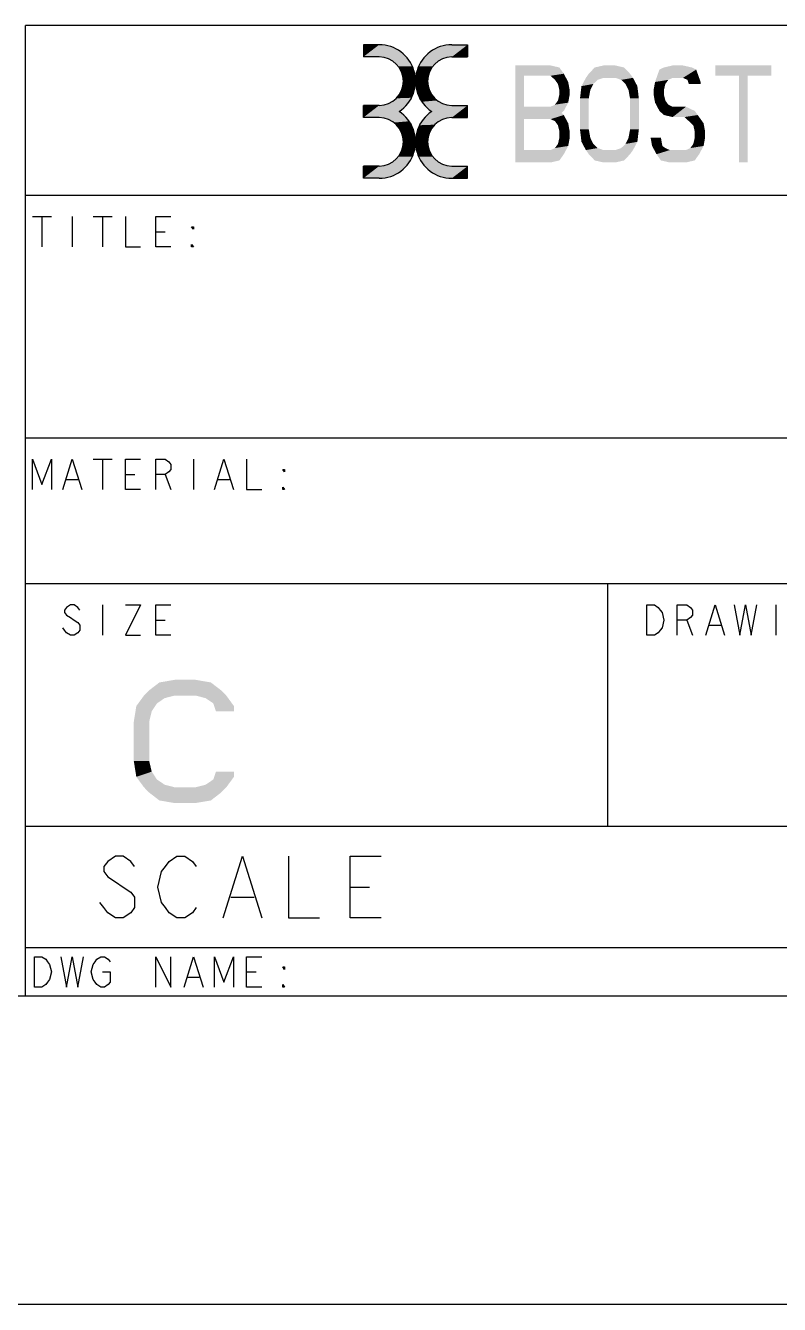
# Model space of a CAD drawing. Extents: x 0 to 22, y 0 to 17.
# Drawn here: x 17 to 18.223, y 0 to 2.075 of the extents above; entities that cross this region are included whole.
import ezdxf

# ---------------------------------------------------------------- set-up
doc = ezdxf.new("R2010")
doc.units = 0
doc.header["$LTSCALE"] = 1.21
doc.header["$MEASUREMENT"] = 0

# ---------------------------------------------------------------- blocks, each defined once
blk = doc.blocks.new('LOGO_BL0', base_point=(17.6495, 1.9354))
at = {"color": 7, "linetype": 'Continuous'}
for p, q in [((17.5481, 2.0437), (17.5481, 2.024)), ((17.5737, 2.0437), (17.5481, 2.0437)), ((17.5737, 2.024), (17.5481, 2.024)), ((17.5737, 1.9453), (17.5481, 1.9453)), ((17.5481, 1.9256), (17.5481, 1.9453)), ((17.5737, 1.9256), (17.5481, 1.9256)), ((17.5737, 1.8468), (17.5481, 1.8468)), ((17.5481, 1.8271), (17.5481, 1.8468)), ((17.5737, 1.8271), (17.5481, 1.8271))]:
    blk.add_line(p, q, dxfattribs=at)
at = {"color": 1, "linetype": 'Continuous'}
for p, q in [((17.6918, 2.0437), (17.7174, 2.0437)), ((17.7174, 2.0437), (17.7174, 2.024)), ((17.6918, 2.024), (17.7174, 2.024)), ((17.6918, 1.9453), (17.7174, 1.9453)), ((17.7174, 1.9256), (17.7174, 1.9453)), ((17.6918, 1.9256), (17.7174, 1.9256)), ((17.6918, 1.8468), (17.7174, 1.8468)), ((17.7174, 1.8271), (17.7174, 1.8468)), ((17.6918, 1.8271), (17.7174, 1.8271))]:
    blk.add_line(p, q, dxfattribs=at)
at = {"color": 7, "linetype": 'Continuous'}
for centre, radius, start, end in [((17.5737, 1.9846), 0.0591, 303.5573, 90), ((17.5737, 1.9846), 0.0394, 270, 90), ((17.5737, 1.8862), 0.0591, 270, 56.4427), ((17.5737, 1.8862), 0.0394, 270, 90)]:
    blk.add_arc(centre, radius, start, end, dxfattribs=at)
at = {"color": 1, "linetype": 'Continuous'}
for centre, radius, start, end in [((17.6918, 1.9846), 0.0591, 90, 236.4427), ((17.6918, 1.9846), 0.0394, 90, 270), ((17.6918, 1.8862), 0.0591, 123.5573, 270), ((17.6918, 1.8862), 0.0394, 90, 270)]:
    blk.add_arc(centre, radius, start, end, dxfattribs=at)
at = {"color": 7, "linetype": 'Continuous'}
for points in [[(17.5812, 2.0432), (17.5481, 2.024), (17.5737, 2.0437)], [(17.5481, 2.024), (17.5481, 2.0437), (17.5737, 2.0437)], [(17.5886, 2.0418), (17.5481, 2.024), (17.5812, 2.0432)], [(17.5958, 2.0394), (17.5481, 2.024), (17.5886, 2.0418)], [(17.6026, 2.0361), (17.5481, 2.024), (17.5958, 2.0394)], [(17.6089, 2.032), (17.5481, 2.024), (17.6026, 2.0361)], [(17.6146, 2.0271), (17.5481, 2.024), (17.6089, 2.032)], [(17.5481, 2.024), (17.6146, 2.0271), (17.5737, 2.024)], [(17.5737, 2.024), (17.6146, 2.0271), (17.5788, 2.0237)], [(17.5788, 2.0237), (17.6146, 2.0271), (17.5839, 2.0226)], [(17.6146, 2.0271), (17.6197, 2.0216), (17.5839, 2.0226)], [(17.5887, 2.021), (17.5839, 2.0226), (17.6197, 2.0216)], [(17.5887, 2.021), (17.6197, 2.0216), (17.5934, 2.0187)], [(17.5934, 2.0187), (17.6197, 2.0216), (17.5976, 2.0159)], [(17.6197, 2.0216), (17.6241, 2.0154), (17.5976, 2.0159)], [(17.6015, 2.0125), (17.5976, 2.0159), (17.6241, 2.0154)], [(17.6241, 2.0154), (17.6276, 2.0087), (17.6015, 2.0125)], [(17.6049, 2.0086), (17.6015, 2.0125), (17.6276, 2.0087)], [(17.6049, 2.0086), (17.6276, 2.0087), (17.6078, 2.0043)], [(17.6276, 2.0087), (17.6302, 2.0017), (17.6078, 2.0043)], [(17.61, 1.9997), (17.6078, 2.0043), (17.6302, 2.0017)], [(17.61, 1.9997), (17.6302, 2.0017), (17.6117, 1.9948)], [(17.6302, 2.0017), (17.6319, 1.9943), (17.6117, 1.9948)], [(17.6127, 1.9898), (17.6117, 1.9948), (17.6319, 1.9943)], [(17.6319, 1.9943), (17.6327, 1.9868), (17.6127, 1.9898)], [(17.61, 1.9696), (17.6313, 1.9718), (17.6078, 1.9649)], [(17.6313, 1.9718), (17.6292, 1.9646), (17.6078, 1.9649)], [(17.61, 1.9696), (17.6117, 1.9744), (17.6313, 1.9718)], [(17.6117, 1.9744), (17.6127, 1.9795), (17.6325, 1.9793)], [(17.6325, 1.9793), (17.6313, 1.9718), (17.6117, 1.9744)], [(17.613, 1.9846), (17.6127, 1.9898), (17.6327, 1.9868)], [(17.613, 1.9846), (17.6327, 1.9868), (17.6127, 1.9795)], [(17.6327, 1.9868), (17.6325, 1.9793), (17.6127, 1.9795)], [(17.5839, 1.9466), (17.6224, 1.9512), (17.5788, 1.9456)], [(17.6224, 1.9512), (17.6177, 1.9453), (17.5788, 1.9456)], [(17.5887, 1.9482), (17.6224, 1.9512), (17.5839, 1.9466)], [(17.5934, 1.9505), (17.6224, 1.9512), (17.5887, 1.9482)], [(17.5934, 1.9505), (17.5976, 1.9534), (17.6224, 1.9512)], [(17.6015, 1.9568), (17.6262, 1.9577), (17.5976, 1.9534)], [(17.6262, 1.9577), (17.6224, 1.9512), (17.5976, 1.9534)], [(17.6015, 1.9568), (17.6049, 1.9607), (17.6262, 1.9577)], [(17.6049, 1.9607), (17.6078, 1.9649), (17.6292, 1.9646)], [(17.6292, 1.9646), (17.6262, 1.9577), (17.6049, 1.9607)], [(17.6123, 1.94), (17.5481, 1.9256), (17.5737, 1.9453)], [(17.5481, 1.9256), (17.5481, 1.9453), (17.5737, 1.9453)], [(17.5481, 1.9256), (17.6123, 1.94), (17.6063, 1.9354)], [(17.6123, 1.9308), (17.5481, 1.9256), (17.6063, 1.9354)], [(17.5481, 1.9256), (17.6123, 1.9308), (17.5737, 1.9256)], [(17.5737, 1.9453), (17.5788, 1.9456), (17.6177, 1.9453)], [(17.6177, 1.9453), (17.6123, 1.94), (17.5737, 1.9453)], [(17.6123, 1.9308), (17.6177, 1.9256), (17.5737, 1.9256)], [(17.5788, 1.9252), (17.5737, 1.9256), (17.6177, 1.9256)], [(17.5788, 1.9252), (17.6177, 1.9256), (17.5839, 1.9242)], [(17.5839, 1.9242), (17.6177, 1.9256), (17.5887, 1.9226)], [(17.5887, 1.9226), (17.6177, 1.9256), (17.5934, 1.9203)], [(17.6177, 1.9256), (17.6224, 1.9196), (17.5934, 1.9203)], [(17.5976, 1.9174), (17.5934, 1.9203), (17.6224, 1.9196)], [(17.5976, 1.9174), (17.6224, 1.9196), (17.6015, 1.914)], [(17.6224, 1.9196), (17.6262, 1.9131), (17.6015, 1.914)], [(17.6049, 1.9102), (17.6015, 1.914), (17.6262, 1.9131)], [(17.6262, 1.9131), (17.6292, 1.9062), (17.6049, 1.9102)], [(17.6078, 1.9059), (17.6049, 1.9102), (17.6292, 1.9062)], [(17.6078, 1.9059), (17.6292, 1.9062), (17.61, 1.9013)], [(17.6292, 1.9062), (17.6313, 1.899), (17.61, 1.9013)], [(17.6117, 1.8964), (17.61, 1.9013), (17.6313, 1.899)], [(17.6313, 1.899), (17.6325, 1.8915), (17.6117, 1.8964)], [(17.6127, 1.8913), (17.6117, 1.8964), (17.6325, 1.8915)], [(17.6127, 1.8913), (17.6325, 1.8915), (17.613, 1.8862)], [(17.6325, 1.8915), (17.6327, 1.884), (17.613, 1.8862)], [(17.6078, 1.8665), (17.6302, 1.8691), (17.6049, 1.8622)], [(17.6302, 1.8691), (17.6276, 1.8621), (17.6049, 1.8622)], [(17.6078, 1.8665), (17.61, 1.8711), (17.6302, 1.8691)], [(17.6117, 1.876), (17.6319, 1.8765), (17.61, 1.8711)], [(17.6319, 1.8765), (17.6302, 1.8691), (17.61, 1.8711)], [(17.6117, 1.876), (17.6127, 1.8811), (17.6319, 1.8765)], [(17.6127, 1.8811), (17.613, 1.8862), (17.6327, 1.884)], [(17.6327, 1.884), (17.6319, 1.8765), (17.6127, 1.8811)], [(17.6146, 1.8437), (17.5481, 1.8271), (17.5737, 1.8468)], [(17.5481, 1.8271), (17.5481, 1.8468), (17.5737, 1.8468)], [(17.5788, 1.8472), (17.6197, 1.8492), (17.5737, 1.8468)], [(17.6197, 1.8492), (17.6146, 1.8437), (17.5737, 1.8468)], [(17.5839, 1.8482), (17.6197, 1.8492), (17.5788, 1.8472)], [(17.5839, 1.8482), (17.5887, 1.8498), (17.6197, 1.8492)], [(17.5934, 1.8521), (17.6241, 1.8554), (17.5887, 1.8498)], [(17.6241, 1.8554), (17.6197, 1.8492), (17.5887, 1.8498)], [(17.5976, 1.855), (17.6241, 1.8554), (17.5934, 1.8521)], [(17.5976, 1.855), (17.6015, 1.8584), (17.6241, 1.8554)], [(17.6015, 1.8584), (17.6049, 1.8622), (17.6276, 1.8621)], [(17.6276, 1.8621), (17.6241, 1.8554), (17.6015, 1.8584)], [(17.5481, 1.8271), (17.6146, 1.8437), (17.6089, 1.8388)], [(17.6026, 1.8347), (17.5481, 1.8271), (17.6089, 1.8388)], [(17.5958, 1.8314), (17.5481, 1.8271), (17.6026, 1.8347)], [(17.5886, 1.8291), (17.5481, 1.8271), (17.5958, 1.8314)], [(17.5812, 1.8276), (17.5481, 1.8271), (17.5886, 1.8291)], [(17.5812, 1.8276), (17.5737, 1.8271), (17.5481, 1.8271)]]:
    blk.add_solid(points, dxfattribs=at)
at = {"color": 1, "linetype": 'Continuous'}
for points in [[(17.6566, 2.032), (17.7174, 2.0437), (17.6508, 2.0271)], [(17.6508, 2.0271), (17.7174, 2.0437), (17.6918, 2.024)], [(17.6629, 2.0361), (17.7174, 2.0437), (17.6566, 2.032)], [(17.6697, 2.0394), (17.7174, 2.0437), (17.6629, 2.0361)], [(17.6769, 2.0418), (17.7174, 2.0437), (17.6697, 2.0394)], [(17.6843, 2.0432), (17.7174, 2.0437), (17.6769, 2.0418)], [(17.6843, 2.0432), (17.6918, 2.0437), (17.7174, 2.0437)], [(17.7174, 2.0437), (17.7174, 2.024), (17.6918, 2.024)], [(17.6379, 2.0087), (17.6414, 2.0154), (17.6639, 2.0125)], [(17.6414, 2.0154), (17.6457, 2.0216), (17.6767, 2.021)], [(17.6414, 2.0154), (17.6767, 2.021), (17.6721, 2.0187)], [(17.6678, 2.0159), (17.6414, 2.0154), (17.6721, 2.0187)], [(17.6678, 2.0159), (17.6639, 2.0125), (17.6414, 2.0154)], [(17.6457, 2.0216), (17.6508, 2.0271), (17.6918, 2.024)], [(17.6457, 2.0216), (17.6918, 2.024), (17.6866, 2.0237)], [(17.6816, 2.0226), (17.6457, 2.0216), (17.6866, 2.0237)], [(17.6816, 2.0226), (17.6767, 2.021), (17.6457, 2.0216)], [(17.6328, 1.9868), (17.6335, 1.9943), (17.6528, 1.9898)], [(17.6335, 1.9943), (17.6352, 2.0017), (17.6554, 1.9997)], [(17.6335, 1.9943), (17.6554, 1.9997), (17.6538, 1.9948)], [(17.6538, 1.9948), (17.6528, 1.9898), (17.6335, 1.9943)], [(17.6352, 2.0017), (17.6379, 2.0087), (17.6606, 2.0086)], [(17.6352, 2.0017), (17.6606, 2.0086), (17.6577, 2.0043)], [(17.6577, 2.0043), (17.6554, 1.9997), (17.6352, 2.0017)], [(17.6639, 2.0125), (17.6606, 2.0086), (17.6379, 2.0087)], [(17.6528, 1.9898), (17.6524, 1.9846), (17.6328, 1.9868)], [(17.633, 1.9793), (17.6328, 1.9868), (17.6524, 1.9846)], [(17.633, 1.9793), (17.6524, 1.9846), (17.6528, 1.9795)], [(17.6528, 1.9795), (17.6538, 1.9744), (17.633, 1.9793)], [(17.6341, 1.9718), (17.633, 1.9793), (17.6538, 1.9744)], [(17.6538, 1.9744), (17.6554, 1.9696), (17.6341, 1.9718)], [(17.6362, 1.9646), (17.6341, 1.9718), (17.6554, 1.9696)], [(17.6362, 1.9646), (17.6554, 1.9696), (17.6577, 1.9649)], [(17.6577, 1.9649), (17.6606, 1.9607), (17.6362, 1.9646)], [(17.6392, 1.9577), (17.6362, 1.9646), (17.6606, 1.9607)], [(17.6606, 1.9607), (17.6639, 1.9568), (17.6392, 1.9577)], [(17.6431, 1.9512), (17.6392, 1.9577), (17.6639, 1.9568)], [(17.6431, 1.9512), (17.6639, 1.9568), (17.6678, 1.9534)], [(17.6678, 1.9534), (17.6721, 1.9505), (17.6431, 1.9512)], [(17.6478, 1.9453), (17.6431, 1.9512), (17.6721, 1.9505)], [(17.6478, 1.9453), (17.6721, 1.9505), (17.6767, 1.9482)], [(17.6816, 1.9466), (17.6478, 1.9453), (17.6767, 1.9482)], [(17.6866, 1.9456), (17.6478, 1.9453), (17.6816, 1.9466)], [(17.6866, 1.9456), (17.6918, 1.9453), (17.6478, 1.9453)], [(17.6531, 1.94), (17.6478, 1.9453), (17.6918, 1.9453)], [(17.6478, 1.9256), (17.6531, 1.9308), (17.6918, 1.9256)], [(17.6531, 1.94), (17.6918, 1.9453), (17.7174, 1.9453)], [(17.6531, 1.94), (17.7174, 1.9453), (17.6591, 1.9354)], [(17.6591, 1.9354), (17.7174, 1.9453), (17.6531, 1.9308)], [(17.6531, 1.9308), (17.7174, 1.9453), (17.6918, 1.9256)], [(17.7174, 1.9453), (17.7174, 1.9256), (17.6918, 1.9256)], [(17.6362, 1.9062), (17.6392, 1.9131), (17.6606, 1.9102)], [(17.6606, 1.9102), (17.6577, 1.9059), (17.6362, 1.9062)], [(17.6392, 1.9131), (17.6431, 1.9196), (17.6678, 1.9174)], [(17.6392, 1.9131), (17.6678, 1.9174), (17.6639, 1.914)], [(17.6639, 1.914), (17.6606, 1.9102), (17.6392, 1.9131)], [(17.6431, 1.9196), (17.6478, 1.9256), (17.6866, 1.9252)], [(17.6431, 1.9196), (17.6866, 1.9252), (17.6816, 1.9242)], [(17.6767, 1.9226), (17.6431, 1.9196), (17.6816, 1.9242)], [(17.6721, 1.9203), (17.6431, 1.9196), (17.6767, 1.9226)], [(17.6721, 1.9203), (17.6678, 1.9174), (17.6431, 1.9196)], [(17.6918, 1.9256), (17.6866, 1.9252), (17.6478, 1.9256)], [(17.6328, 1.884), (17.633, 1.8915), (17.6528, 1.8913)], [(17.6328, 1.884), (17.6528, 1.8913), (17.6524, 1.8862)], [(17.633, 1.8915), (17.6341, 1.899), (17.6538, 1.8964)], [(17.6538, 1.8964), (17.6528, 1.8913), (17.633, 1.8915)], [(17.6341, 1.899), (17.6362, 1.9062), (17.6577, 1.9059)], [(17.6341, 1.899), (17.6577, 1.9059), (17.6554, 1.9013)], [(17.6554, 1.9013), (17.6538, 1.8964), (17.6341, 1.899)], [(17.6524, 1.8862), (17.6528, 1.8811), (17.6328, 1.884)], [(17.6335, 1.8765), (17.6328, 1.884), (17.6528, 1.8811)], [(17.6528, 1.8811), (17.6538, 1.876), (17.6335, 1.8765)], [(17.6352, 1.8691), (17.6335, 1.8765), (17.6538, 1.876)], [(17.6352, 1.8691), (17.6538, 1.876), (17.6554, 1.8711)], [(17.6554, 1.8711), (17.6577, 1.8665), (17.6352, 1.8691)], [(17.6379, 1.8621), (17.6352, 1.8691), (17.6577, 1.8665)], [(17.6379, 1.8621), (17.6577, 1.8665), (17.6606, 1.8622)], [(17.6606, 1.8622), (17.6639, 1.8584), (17.6379, 1.8621)], [(17.6414, 1.8554), (17.6379, 1.8621), (17.6639, 1.8584)], [(17.6639, 1.8584), (17.6678, 1.855), (17.6414, 1.8554)], [(17.6457, 1.8492), (17.6414, 1.8554), (17.6678, 1.855)], [(17.6457, 1.8492), (17.6678, 1.855), (17.6721, 1.8521)], [(17.6767, 1.8498), (17.6457, 1.8492), (17.6721, 1.8521)], [(17.6767, 1.8498), (17.6816, 1.8482), (17.6457, 1.8492)], [(17.6508, 1.8437), (17.6457, 1.8492), (17.6816, 1.8482)], [(17.6508, 1.8437), (17.6816, 1.8482), (17.6866, 1.8472)], [(17.6918, 1.8468), (17.6508, 1.8437), (17.6866, 1.8472)], [(17.7174, 1.8468), (17.6508, 1.8437), (17.6918, 1.8468)], [(17.6508, 1.8437), (17.7174, 1.8468), (17.6566, 1.8388)], [(17.6566, 1.8388), (17.7174, 1.8468), (17.6629, 1.8347)], [(17.6629, 1.8347), (17.7174, 1.8468), (17.6697, 1.8314)], [(17.6697, 1.8314), (17.7174, 1.8468), (17.6769, 1.8291)], [(17.6769, 1.8291), (17.7174, 1.8468), (17.6843, 1.8276)], [(17.6843, 1.8276), (17.7174, 1.8468), (17.6918, 1.8271)], [(17.7174, 1.8468), (17.7174, 1.8271), (17.6918, 1.8271)]]:
    blk.add_solid(points, dxfattribs=at)

msp = doc.modelspace()

# ---------------------------------------------------------------- linework, layer by layer
at = {"color": 2, "linetype": 'Continuous'}
for p, q in [((21.5, 2.0748), (17, 2.0748)), ((17, 0.5), (17, 2.0748)), ((21.5, 1.7992), (17, 1.7992)), ((17.0112, 1.7648), (17.0419, 1.7648)), ((17.0265, 1.7648), (17.0265, 1.7156)), ((17.0757, 1.7648), (17.0757, 1.7156)), ((17.1096, 1.7648), (17.1403, 1.7648)), ((17.125, 1.7648), (17.125, 1.7156)), ((17.2111, 1.7402), (17.2265, 1.7402)), ((21.5, 1.4055), (17, 1.4055)), ((17.1096, 1.3711), (17.1403, 1.3711)), ((17.125, 1.3711), (17.125, 1.3219)), ((17.2726, 1.3711), (17.2726, 1.3219)), ((17.0665, 1.3383), (17.085, 1.3383)), ((17.1619, 1.3465), (17.1773, 1.3465)), ((17.2265, 1.3465), (17.2357, 1.3219)), ((17.3126, 1.3383), (17.331, 1.3383)), ((21.5, 1.1693), (17, 1.1693)), ((17.9448, 0.7756), (17.9448, 1.1693)), ((17.125, 1.1348), (17.125, 1.0856)), ((18.2175, 1.1348), (18.2175, 1.0856)), ((17.2111, 1.1102), (17.2265, 1.1102)), ((18.0729, 1.1102), (18.0821, 1.0856)), ((18.1098, 1.102), (18.1283, 1.102)), ((21.5, 0.7756), (17, 0.7756)), ((17.5269, 0.6772), (17.5582, 0.6772)), ((17.3332, 0.6605), (17.3707, 0.6605)), ((21.5, 0.5787), (17, 0.5787)), ((17.2634, 0.5312), (17.2818, 0.5312)), ((17.3587, 0.5394), (17.3741, 0.5394)), ((21.5, 0.5), (17, 0.5))]:
    msp.add_line(p, q, dxfattribs=at)
at = {"color": 7, "linetype": 'Continuous'}
for p, q in [((21.5, 0.5), (0.5, 0.5)), ((22, 0), (0, 0))]:
    msp.add_line(p, q, dxfattribs=at)
at = {"color": 2, "linetype": 'Continuous'}
for points in [[(17.1619, 1.7648), (17.1619, 1.7156), (17.1865, 1.7156)], [(17.2357, 1.7156), (17.2111, 1.7156), (17.2111, 1.7648), (17.2357, 1.7648)], [(17.2726, 1.7484), (17.2726, 1.7443), (17.2695, 1.7484), (17.2726, 1.7484)], [(17.2726, 1.7156), (17.2695, 1.7156), (17.2695, 1.7197), (17.2726, 1.7156)], [(17.0112, 1.3219), (17.0112, 1.3711), (17.0265, 1.3301), (17.0419, 1.3711), (17.0419, 1.3219)], [(17.0604, 1.3219), (17.0757, 1.3711), (17.0911, 1.3219)], [(17.1865, 1.3219), (17.1619, 1.3219), (17.1619, 1.3711), (17.1865, 1.3711)], [(17.2111, 1.3219), (17.2111, 1.3711), (17.2265, 1.3711), (17.2326, 1.367), (17.2357, 1.3629), (17.2357, 1.3547), (17.2326, 1.3506), (17.2265, 1.3465), (17.2111, 1.3465)], [(17.3064, 1.3219), (17.3218, 1.3711), (17.3372, 1.3219)], [(17.3587, 1.3711), (17.3587, 1.3219), (17.3833, 1.3219)], [(17.4202, 1.3547), (17.4202, 1.3506), (17.4172, 1.3547), (17.4202, 1.3547)], [(17.4202, 1.3219), (17.4172, 1.3219), (17.4172, 1.326), (17.4202, 1.3219)], [(17.0881, 1.1266), (17.085, 1.1307), (17.0788, 1.1348), (17.0727, 1.1348), (17.0665, 1.1307), (17.0634, 1.1266), (17.0634, 1.1225), (17.0665, 1.1184), (17.0727, 1.1143), (17.0788, 1.1102), (17.085, 1.1061), (17.0881, 1.102), (17.0881, 1.0938), (17.085, 1.0897), (17.0788, 1.0856), (17.0727, 1.0856), (17.0665, 1.0897), (17.0634, 1.0938), (17.0604, 1.0979)], [(17.1619, 1.1348), (17.1865, 1.1348), (17.1619, 1.0856), (17.1865, 1.0856)], [(17.2357, 1.0856), (17.2111, 1.0856), (17.2111, 1.1348), (17.2357, 1.1348)], [(18.0083, 1.1348), (18.0206, 1.1348), (18.0268, 1.1307), (18.0299, 1.1266), (18.0329, 1.1225), (18.036, 1.1102), (18.0329, 1.0979), (18.0299, 1.0938), (18.0268, 1.0897), (18.0206, 1.0856), (18.0083, 1.0856), (18.0083, 1.1348)], [(18.0575, 1.0856), (18.0575, 1.1348), (18.0729, 1.1348), (18.0791, 1.1307), (18.0821, 1.1266), (18.0821, 1.1184), (18.0791, 1.1143), (18.0729, 1.1102), (18.0575, 1.1102)], [(18.1037, 1.0856), (18.1191, 1.1348), (18.1344, 1.0856)], [(18.1498, 1.1348), (18.159, 1.0856), (18.1683, 1.1348), (18.1775, 1.0856), (18.1867, 1.1348)], [(17.1769, 0.7105), (17.1707, 0.7188), (17.1582, 0.7272), (17.1457, 0.7272), (17.1332, 0.7188), (17.1269, 0.7105), (17.1269, 0.7022), (17.1332, 0.6938), (17.1457, 0.6855), (17.1582, 0.6772), (17.1707, 0.6688), (17.1769, 0.6605), (17.1769, 0.6438), (17.1707, 0.6355), (17.1582, 0.6272), (17.1457, 0.6272), (17.1332, 0.6355), (17.1269, 0.6438), (17.1207, 0.6522)], [(17.2769, 0.6438), (17.2707, 0.6355), (17.2582, 0.6272), (17.2457, 0.6272), (17.2332, 0.6355), (17.2269, 0.6438), (17.2207, 0.6522), (17.2144, 0.6772), (17.2207, 0.7022), (17.2269, 0.7105), (17.2332, 0.7188), (17.2457, 0.7272), (17.2582, 0.7272), (17.2707, 0.7188), (17.2769, 0.7105)], [(17.3207, 0.6272), (17.3519, 0.7272), (17.3832, 0.6272)], [(17.4269, 0.7272), (17.4269, 0.6272), (17.4769, 0.6272)], [(17.5769, 0.6272), (17.5269, 0.6272), (17.5269, 0.7272), (17.5769, 0.7272)], [(17.0142, 0.564), (17.0265, 0.564), (17.0327, 0.5599), (17.0358, 0.5558), (17.0388, 0.5517), (17.0419, 0.5394), (17.0388, 0.5271), (17.0358, 0.523), (17.0327, 0.5189), (17.0265, 0.5148), (17.0142, 0.5148), (17.0142, 0.564)], [(17.0573, 0.564), (17.0665, 0.5148), (17.0758, 0.564), (17.085, 0.5148), (17.0942, 0.564)], [(17.125, 0.5394), (17.1373, 0.5394), (17.1373, 0.523), (17.1342, 0.5189), (17.128, 0.5148), (17.1219, 0.5148), (17.1157, 0.5189), (17.1127, 0.523), (17.1096, 0.5271), (17.1065, 0.5394), (17.1096, 0.5517), (17.1127, 0.5558), (17.1157, 0.5599), (17.1219, 0.564), (17.128, 0.564), (17.1342, 0.5599), (17.1373, 0.5558)], [(17.2111, 0.5148), (17.2111, 0.564), (17.2357, 0.5148), (17.2357, 0.564)], [(17.2572, 0.5148), (17.2726, 0.564), (17.288, 0.5148)], [(17.3064, 0.5148), (17.3064, 0.564), (17.3218, 0.523), (17.3372, 0.564), (17.3372, 0.5148)], [(17.3833, 0.5148), (17.3587, 0.5148), (17.3587, 0.564), (17.3833, 0.564)], [(17.4202, 0.5476), (17.4202, 0.5435), (17.4172, 0.5476), (17.4202, 0.5476)], [(17.4202, 0.5148), (17.4172, 0.5148), (17.4172, 0.5189), (17.4202, 0.5148)]]:
    msp.add_lwpolyline(points, dxfattribs=at)
at = {"color": 7, "linetype": 'Continuous'}
for points in [[(17.7946, 1.8527), (17.7946, 2.0101), (17.809, 1.8527), (17.809, 2.0101)], [(17.8663, 2.0068), (17.809, 1.9934), (17.852, 2.0101)], [(17.809, 1.9934), (17.809, 2.0101), (17.852, 2.0101)], [(17.8734, 1.9967), (17.809, 1.9934), (17.8663, 2.0068)], [(17.809, 1.9934), (17.8734, 1.9967), (17.852, 1.9934)], [(17.852, 1.9934), (17.8734, 1.9967), (17.8591, 1.9867)], [(17.8734, 1.9967), (17.8806, 1.9833), (17.8591, 1.9867)], [(17.9093, 1.99), (17.914, 1.9967), (17.9809, 1.9967)], [(17.9093, 1.99), (17.9809, 1.9967), (17.9379, 1.99)], [(17.914, 1.9967), (17.9236, 2.0068), (17.9713, 2.0068)], [(17.9713, 2.0068), (17.9809, 1.9967), (17.914, 1.9967)], [(17.9236, 2.0068), (17.9379, 2.0101), (17.957, 2.0101)], [(17.957, 2.0101), (17.9713, 2.0068), (17.9236, 2.0068)], [(17.9379, 1.99), (17.9809, 1.9967), (17.957, 1.99)], [(17.9809, 1.9967), (17.9857, 1.99), (17.957, 1.99)], [(18.0501, 1.99), (18.0215, 1.9833), (18.0883, 2.0034)], [(18.0215, 1.9833), (18.0286, 2.0034), (18.0883, 2.0034)], [(18.0286, 2.0034), (18.0358, 2.0068), (18.0812, 2.0068)], [(18.0812, 2.0068), (18.0883, 2.0034), (18.0286, 2.0034)], [(18.0358, 2.0068), (18.0501, 2.0101), (18.0668, 2.0101)], [(18.0668, 2.0101), (18.0812, 2.0068), (18.0358, 2.0068)], [(18.0501, 1.99), (18.0883, 2.0034), (18.0668, 1.99)], [(18.0668, 1.99), (18.0883, 2.0034), (18.074, 1.9867)], [(18.0883, 2.0034), (18.0955, 1.9833), (18.074, 1.9867)], [(18.1194, 2.0101), (18.1194, 1.9934), (18.2101, 2.0101), (18.2101, 1.9934)], [(18.1576, 1.9934), (18.1576, 1.8527), (18.1719, 1.9934), (18.1719, 1.8527)], [(17.8639, 1.98), (17.8591, 1.9867), (17.8806, 1.9833)], [(17.8639, 1.98), (17.8806, 1.9833), (17.8663, 1.9699)], [(17.8806, 1.9833), (17.883, 1.9699), (17.8663, 1.9699)], [(17.8997, 1.9565), (17.9021, 1.9766), (17.9164, 1.9699)], [(17.9021, 1.9766), (17.9093, 1.99), (17.9284, 1.9867)], [(17.9212, 1.98), (17.9021, 1.9766), (17.9284, 1.9867)], [(17.9212, 1.98), (17.9164, 1.9699), (17.9021, 1.9766)], [(17.9379, 1.99), (17.9284, 1.9867), (17.9093, 1.99)], [(17.9666, 1.9867), (17.957, 1.99), (17.9857, 1.99)], [(17.9666, 1.9867), (17.9857, 1.99), (17.9737, 1.98)], [(17.9857, 1.99), (17.9928, 1.9766), (17.9737, 1.98)], [(17.9785, 1.9699), (17.9737, 1.98), (17.9928, 1.9766)], [(17.9785, 1.9699), (17.9928, 1.9766), (17.9809, 1.9565)], [(17.9928, 1.9766), (17.9952, 1.9565), (17.9809, 1.9565)], [(18.0191, 1.9699), (18.0215, 1.9833), (18.0382, 1.98)], [(18.0382, 1.98), (18.0358, 1.9699), (18.0191, 1.9699)], [(18.043, 1.9867), (18.0215, 1.9833), (18.0501, 1.99)], [(18.043, 1.9867), (18.0382, 1.98), (18.0215, 1.9833)], [(18.0764, 1.98), (18.074, 1.9867), (18.0955, 1.9833)], [(18.0955, 1.9833), (18.0955, 1.98), (18.0764, 1.98)], [(17.8591, 1.9465), (17.8639, 1.9532), (17.8806, 1.9498)], [(17.8639, 1.9532), (17.8663, 1.9632), (17.883, 1.9632)], [(17.883, 1.9632), (17.8806, 1.9498), (17.8639, 1.9532)], [(17.8663, 1.9632), (17.8663, 1.9699), (17.883, 1.9699)], [(17.883, 1.9699), (17.883, 1.9632), (17.8663, 1.9632)], [(17.9164, 1.9699), (17.914, 1.9565), (17.8997, 1.9565)], [(17.8997, 1.9063), (17.8997, 1.9565), (17.914, 1.9565)], [(17.914, 1.9565), (17.914, 1.9063), (17.8997, 1.9063)], [(17.9952, 1.9565), (17.9809, 1.9565), (17.9952, 1.9063), (17.9809, 1.9063)], [(18.0191, 1.9632), (18.0191, 1.9699), (18.0358, 1.9699)], [(18.0358, 1.9699), (18.0358, 1.9632), (18.0191, 1.9632)], [(18.0215, 1.9498), (18.0191, 1.9632), (18.0358, 1.9632)], [(18.0382, 1.9532), (18.0215, 1.9498), (18.0358, 1.9632)], [(18.0382, 1.9532), (18.043, 1.9465), (18.0215, 1.9498)], [(17.8734, 1.9364), (17.809, 1.923), (17.852, 1.9431)], [(17.809, 1.923), (17.809, 1.9431), (17.852, 1.9431)], [(17.8663, 1.9364), (17.809, 1.923), (17.852, 1.9431)], [(17.809, 1.923), (17.809, 1.9431), (17.852, 1.9431)], [(17.8663, 1.9297), (17.809, 1.923), (17.8734, 1.9364)], [(17.8734, 1.9297), (17.809, 1.923), (17.8663, 1.9364)], [(17.8663, 1.9297), (17.852, 1.923), (17.809, 1.923)], [(17.809, 1.923), (17.8734, 1.9297), (17.852, 1.923)], [(17.8591, 1.9465), (17.8806, 1.9498), (17.852, 1.9431)], [(17.8806, 1.9498), (17.8734, 1.9364), (17.852, 1.9431)], [(17.852, 1.923), (17.8734, 1.9297), (17.8591, 1.9197)], [(17.8734, 1.9297), (17.8806, 1.9163), (17.8591, 1.9197)], [(18.0286, 1.9364), (18.0215, 1.9498), (18.043, 1.9465)], [(18.0501, 1.9431), (18.0286, 1.9364), (18.043, 1.9465)], [(18.0286, 1.9364), (18.0501, 1.9431), (18.0358, 1.9297)], [(18.0501, 1.9431), (18.0501, 1.9264), (18.0358, 1.9297)], [(18.0859, 1.9364), (18.0501, 1.9264), (18.0716, 1.9431)], [(18.0501, 1.9264), (18.0501, 1.9431), (18.0716, 1.9431)], [(18.0907, 1.9297), (18.0501, 1.9264), (18.0859, 1.9364)], [(18.0501, 1.9264), (18.0907, 1.9297), (18.0692, 1.9264)], [(18.0692, 1.9264), (18.0907, 1.9297), (18.0764, 1.9197)], [(18.0907, 1.9297), (18.1003, 1.9163), (18.0764, 1.9197)], [(17.8639, 1.913), (17.8591, 1.9197), (17.8806, 1.9163)], [(17.8639, 1.913), (17.8806, 1.9163), (17.8663, 1.9029)], [(17.8806, 1.9163), (17.883, 1.9029), (17.8663, 1.9029)], [(18.0836, 1.913), (18.0764, 1.9197), (18.1003, 1.9163)], [(18.0836, 1.913), (18.1003, 1.9163), (18.0859, 1.9029)], [(18.1003, 1.9163), (18.1027, 1.9029), (18.0859, 1.9029)], [(17.8639, 1.8828), (17.8663, 1.8929), (17.883, 1.8929)], [(17.883, 1.8929), (17.8806, 1.8795), (17.8639, 1.8828)], [(17.8663, 1.8929), (17.8663, 1.9029), (17.883, 1.9029)], [(17.883, 1.9029), (17.883, 1.8929), (17.8663, 1.8929)], [(17.9021, 1.8862), (17.8997, 1.9063), (17.914, 1.9063)], [(17.9164, 1.8929), (17.9021, 1.8862), (17.914, 1.9063)], [(17.9164, 1.8929), (17.9212, 1.8828), (17.9021, 1.8862)], [(17.9737, 1.8828), (17.9785, 1.8929), (17.9928, 1.8862)], [(17.9785, 1.8929), (17.9809, 1.9063), (17.9952, 1.9063)], [(17.9952, 1.9063), (17.9928, 1.8862), (17.9785, 1.8929)], [(18.0167, 1.8795), (18.0143, 1.8929), (18.031, 1.8929)], [(18.031, 1.8929), (18.0334, 1.8795), (18.0167, 1.8795)], [(18.0836, 1.8828), (18.0859, 1.8929), (18.1027, 1.8929)], [(18.1027, 1.8929), (18.1003, 1.8795), (18.0836, 1.8828)], [(18.0859, 1.8929), (18.0859, 1.9029), (18.1027, 1.9029)], [(18.1027, 1.9029), (18.1027, 1.8929), (18.0859, 1.8929)], [(17.8734, 1.8661), (17.809, 1.8527), (17.852, 1.8728)], [(17.809, 1.8527), (17.809, 1.8728), (17.852, 1.8728)], [(17.8591, 1.8761), (17.8806, 1.8795), (17.852, 1.8728)], [(17.8806, 1.8795), (17.8734, 1.8661), (17.852, 1.8728)], [(17.8591, 1.8761), (17.8639, 1.8828), (17.8806, 1.8795)], [(17.9093, 1.8728), (17.9021, 1.8862), (17.9212, 1.8828)], [(17.9284, 1.8761), (17.9093, 1.8728), (17.9212, 1.8828)], [(17.9284, 1.8761), (17.9379, 1.8728), (17.9093, 1.8728)], [(17.914, 1.8661), (17.9093, 1.8728), (17.9379, 1.8728)], [(17.9857, 1.8728), (17.914, 1.8661), (17.957, 1.8728)], [(17.957, 1.8728), (17.914, 1.8661), (17.9379, 1.8728)], [(17.9857, 1.8728), (17.9809, 1.8661), (17.914, 1.8661)], [(17.957, 1.8728), (17.9666, 1.8761), (17.9857, 1.8728)], [(17.9737, 1.8828), (17.9928, 1.8862), (17.9666, 1.8761)], [(17.9928, 1.8862), (17.9857, 1.8728), (17.9666, 1.8761)], [(18.0239, 1.8661), (18.0167, 1.8795), (18.0334, 1.8795)], [(18.0382, 1.8761), (18.0239, 1.8661), (18.0334, 1.8795)], [(18.0454, 1.8728), (18.0239, 1.8661), (18.0382, 1.8761)], [(18.0716, 1.8728), (18.0239, 1.8661), (18.0454, 1.8728)], [(18.0239, 1.8661), (18.0716, 1.8728), (18.0931, 1.8661)], [(18.0788, 1.8761), (18.1003, 1.8795), (18.0716, 1.8728)], [(18.1003, 1.8795), (18.0931, 1.8661), (18.0716, 1.8728)], [(18.0788, 1.8761), (18.0836, 1.8828), (18.1003, 1.8795)], [(17.8663, 1.856), (17.809, 1.8527), (17.8734, 1.8661)], [(17.8663, 1.856), (17.852, 1.8527), (17.809, 1.8527)], [(17.9236, 1.856), (17.914, 1.8661), (17.9809, 1.8661)], [(17.9809, 1.8661), (17.9713, 1.856), (17.9236, 1.856)], [(17.9379, 1.8527), (17.9236, 1.856), (17.9713, 1.856)], [(17.9713, 1.856), (17.957, 1.8527), (17.9379, 1.8527)], [(18.031, 1.856), (18.0239, 1.8661), (18.0931, 1.8661)], [(18.0931, 1.8661), (18.0859, 1.856), (18.031, 1.856)], [(18.0454, 1.8527), (18.031, 1.856), (18.0859, 1.856)], [(18.0859, 1.856), (18.0716, 1.8527), (18.0454, 1.8527)]]:
    msp.add_solid(points, dxfattribs=at)
at = {"color": 2, "linetype": 'Continuous'}
for points in [[(17.1922, 0.9879), (17.2006, 0.9964), (17.3172, 0.9964)], [(17.1922, 0.9879), (17.3172, 0.9964), (17.2422, 0.9879)], [(17.2006, 0.9964), (17.2172, 1.0091), (17.3006, 1.0091)], [(17.3006, 1.0091), (17.3172, 0.9964), (17.2006, 0.9964)], [(17.2172, 1.0091), (17.2422, 1.0134), (17.2756, 1.0134)], [(17.2756, 1.0134), (17.3006, 1.0091), (17.2172, 1.0091)], [(17.2422, 0.9879), (17.3172, 0.9964), (17.2756, 0.9879)], [(17.3172, 0.9964), (17.3256, 0.9879), (17.2756, 0.9879)], [(17.1797, 0.9708), (17.1922, 0.9879), (17.2256, 0.9836)], [(17.2131, 0.9751), (17.1797, 0.9708), (17.2256, 0.9836)], [(17.2422, 0.9879), (17.2256, 0.9836), (17.1922, 0.9879)], [(17.2922, 0.9836), (17.2756, 0.9879), (17.3256, 0.9879)], [(17.2922, 0.9836), (17.3256, 0.9879), (17.3047, 0.9751)], [(17.3256, 0.9879), (17.3381, 0.9708), (17.3047, 0.9751)], [(17.1756, 0.9453), (17.1797, 0.9708), (17.2047, 0.9623)], [(17.2047, 0.9623), (17.2006, 0.9453), (17.1756, 0.9453)], [(17.2131, 0.9751), (17.2047, 0.9623), (17.1797, 0.9708)], [(17.3089, 0.9623), (17.3047, 0.9751), (17.3381, 0.9708)], [(17.3381, 0.9708), (17.3381, 0.9623), (17.3089, 0.9623)], [(17.1756, 0.8815), (17.1756, 0.9453), (17.2006, 0.9453)], [(17.2006, 0.9453), (17.2006, 0.8815), (17.1756, 0.8815)], [(17.1797, 0.8559), (17.1756, 0.8815), (17.2006, 0.8815)], [(17.2047, 0.8644), (17.1797, 0.8559), (17.2006, 0.8815)], [(17.2047, 0.8644), (17.2131, 0.8517), (17.1797, 0.8559)], [(17.1922, 0.8389), (17.1797, 0.8559), (17.2131, 0.8517)], [(17.2256, 0.8432), (17.1922, 0.8389), (17.2131, 0.8517)], [(17.3047, 0.8517), (17.3381, 0.8559), (17.2922, 0.8432)], [(17.3381, 0.8559), (17.3256, 0.8389), (17.2922, 0.8432)], [(17.3381, 0.8559), (17.3047, 0.8517), (17.3381, 0.8644)], [(17.3047, 0.8517), (17.3089, 0.8644), (17.3381, 0.8644)], [(17.2256, 0.8432), (17.2422, 0.8389), (17.1922, 0.8389)], [(17.2006, 0.8304), (17.1922, 0.8389), (17.2422, 0.8389)], [(17.3256, 0.8389), (17.2006, 0.8304), (17.2756, 0.8389)], [(17.2756, 0.8389), (17.2006, 0.8304), (17.2422, 0.8389)], [(17.3256, 0.8389), (17.3172, 0.8304), (17.2006, 0.8304)], [(17.2172, 0.8176), (17.2006, 0.8304), (17.3172, 0.8304)], [(17.3172, 0.8304), (17.3006, 0.8176), (17.2172, 0.8176)], [(17.2756, 0.8389), (17.2922, 0.8432), (17.3256, 0.8389)], [(17.2422, 0.8134), (17.2172, 0.8176), (17.3006, 0.8176)], [(17.3006, 0.8176), (17.2756, 0.8134), (17.2422, 0.8134)]]:
    msp.add_solid(points, dxfattribs=at)

# ---------------------------------------------------------------- block references
msp.add_blockref('LOGO_BL0', (17.6495, 1.9354), dxfattribs=at)

doc.saveas('drawing.dxf')
